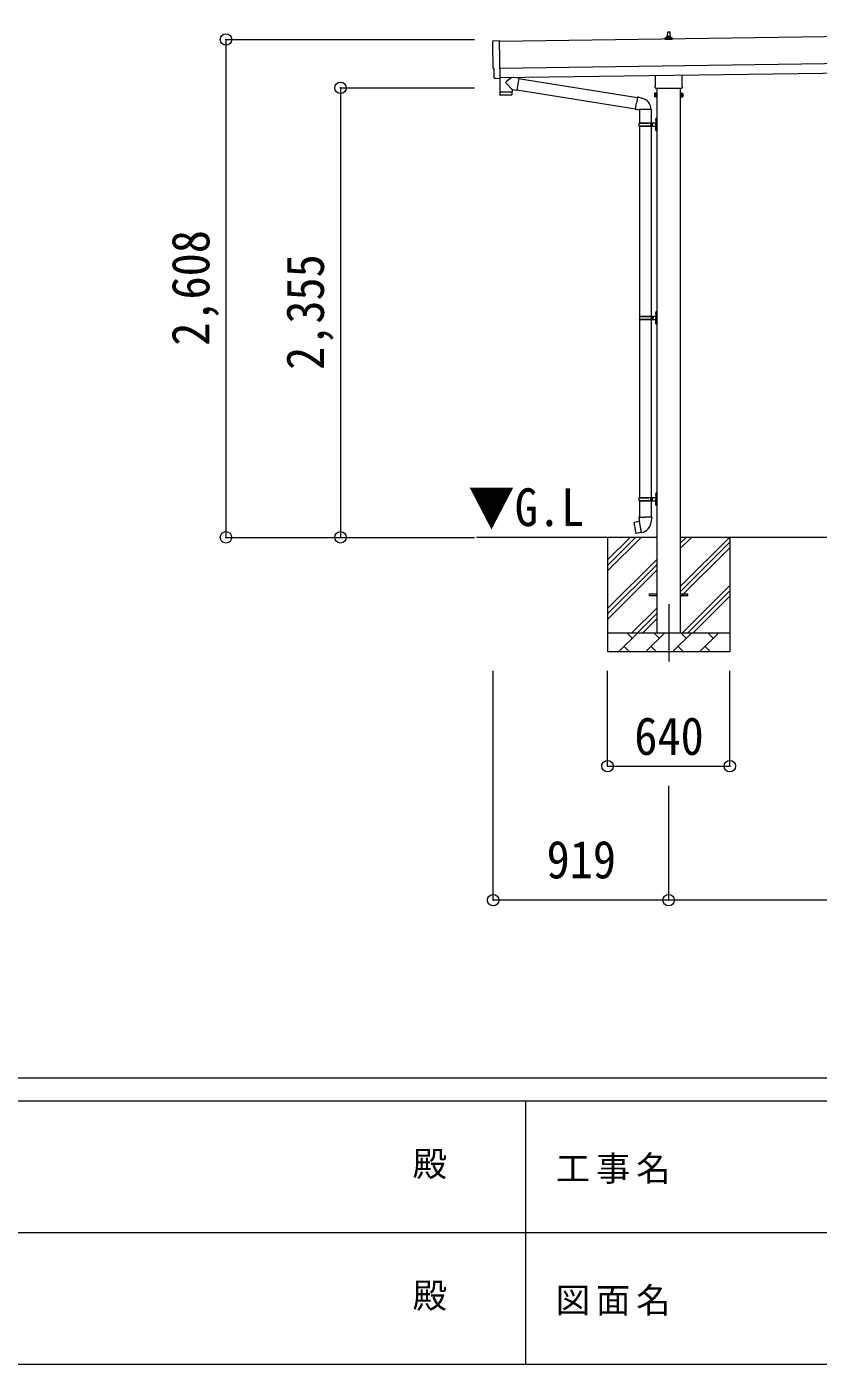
# Model space of a CAD drawing. Units: millimetres at full size, sheet at 1:60. Extents: x -16864 to 16864, y -11640 to 11640.
# Drawn here: x -3509 to 635, y -11640 to -4632 of the extents above; entities that cross this region are included whole.
import ezdxf
from ezdxf.enums import TextEntityAlignment as Align

# ---------------------------------------------------------------- set-up
doc = ezdxf.new("R2010")
doc.units = ezdxf.units.MM
doc.header["$LTSCALE"] = 60
doc.header["$PDMODE"] = 32
doc.header["$PDSIZE"] = 60
doc.linetypes.add('CHAIN1', pattern=[8, 5, -1, 1, -1])
for name, color, linetype, lineweight in [('0-1_Defpoints', 7, 'CHAIN1', 9), ('0-2_TEXT1', 4, 'Continuous', 9), ('0-3_SHAPE', 7, 'Continuous', 9), ('0-7_PARTS2', 7, 'Continuous', 9), ('0-8_TABLE1', 6, 'Continuous', 9), ('0-9_DIM1', 7, 'Continuous', 9), ('F-0', 7, 'Continuous', 9)]:
    doc.layers.add(name, color=color, linetype=linetype, lineweight=lineweight)
doc.styles.add('ＭＳ ゴシック', font='')
doc.styles.get('ＭＳ ゴシック').set_extended_font_data('MS Gothic')

msp = doc.modelspace()

# ---------------------------------------------------------------- linework, layer by layer
at = {"layer": '0-1_Defpoints'}
msp.add_line((-148.09, -7657.66), (-148.09, -8006.66), dxfattribs=at)
at = {"layer": '0-2_TEXT1'}
for p, q in [((4329.66, -4632.29), (-1035.29, -4708.93)), ((-166.03, -4698.91), (-166.03, -4691.19)), ((-165.65, -4690.41), (-129.91, -4690.41)), ((-165.27, -4690.22), (-158.55, -4688.59)), ((-158.16, -4688.41), (-137.4, -4688.41)), ((-157.78, -4687.62), (-157.78, -4683.41)), ((-156.78, -4683.41), (-138.78, -4683.41)), ((-153.78, -4683.41), (-153.06, -4659.88)), ((-152.06, -4658.91), (-143.51, -4658.91)), ((-142.51, -4659.88), (-141.78, -4683.41)), ((-137.78, -4687.62), (-137.78, -4683.41)), ((-130.3, -4690.22), (-137.02, -4688.59)), ((-129.53, -4698.91), (-129.53, -4691.19)), ((-129.53, -4698.91), (-166.03, -4698.91)), ((-1033.29, -4848.92), (4331.66, -4772.27)), ((-1032.58, -4898.91), (4332.37, -4822.27)), ((-1052.15, -4902.96), (-1059.08, -4902.7)), ((-216.39, -4942.89), (-216.39, -4887.25)), ((-79.79, -4885.3), (-79.79, -4942.89)), ((-218.09, -4951.66), (-218.09, -4946.16)), ((-80.15, -4955.16), (-216.03, -4955.16)), ((-210.59, -4955.16), (-210.59, -7807.66)), ((-85.59, -7807.66), (-85.59, -4955.16)), ((-78.09, -4946.16), (-78.09, -4951.66)), ((-222.09, -4981.16), (-221.33, -4979.85)), ((-222.09, -4981.16), (-222.09, -4998.16)), ((-222.09, -4998.16), (-221.33, -4999.48)), ((-215.09, -4984.76), (-221.33, -4984.76)), ((-215.09, -4994.57), (-221.33, -4994.57)), ((-215.09, -4999.48), (-221.33, -4999.48)), ((-212.59, -4998.86), (-215.09, -4998.86)), ((-83.59, -4998.86), (-81.09, -4998.86)), ((-81.09, -4984.76), (-74.85, -4984.76)), ((-81.09, -4994.57), (-74.85, -4994.57)), ((-81.09, -4999.48), (-74.85, -4999.48)), ((-74.09, -4981.16), (-74.85, -4979.85)), ((-74.09, -4998.16), (-74.85, -4999.48)), ((-74.09, -4981.16), (-74.09, -4998.16)), ((-248.09, -7603.16), (-210.59, -7603.16)), ((-248.09, -7612.16), (-248.09, -7603.16)), ((-248.09, -7603.16), (-210.59, -7603.16)), ((-248.09, -7612.16), (-248.09, -7603.16)), ((-248.09, -7612.16), (-210.59, -7612.16)), ((-248.09, -7612.16), (-210.59, -7612.16)), ((-85.59, -7603.16), (-48.09, -7603.16)), ((-85.59, -7603.16), (-48.09, -7603.16)), ((-85.59, -7612.16), (-48.09, -7612.16)), ((-85.59, -7612.16), (-48.09, -7612.16)), ((-48.09, -7612.16), (-48.09, -7603.16)), ((-48.09, -7612.16), (-48.09, -7603.16))]:
    msp.add_line(p, q, dxfattribs=at)
for points in [[(-1066.91, -4705.95), (-1035.36, -4703.84), (-1032.54, -4901.68)], [(-1061.96, -4899.75), (-1062.63, -4852.72), (-1063.23, -4852.73)], [(-1051.42, -4902.68), (-1050.76, -4902.04), (-1032.52, -4902.68)], [(-215.09, -4999.48), (-215.09, -4979.85), (-221.33, -4979.85)], [(-215.09, -4998.86), (-215.09, -4980.46), (-212.59, -4980.46)], [(-81.09, -4998.86), (-81.09, -4980.46), (-83.59, -4980.46)], [(-81.09, -4999.48), (-81.09, -4979.85), (-74.85, -4979.85)]]:
    msp.add_lwpolyline(points, dxfattribs=at)
for points in [[(-212.59, -5000.16), (-212.59, -4979.16), (-210.59, -4979.16), (-210.59, -5000.16)], [(-83.59, -5000.16), (-83.59, -4979.16), (-85.59, -4979.16), (-85.59, -5000.16)]]:
    msp.add_lwpolyline(points, close=True, dxfattribs=at)
for centre, radius, start, end in [((-165.03, -4691.19), 1, 103.62699, 180), ((-158.78, -4687.62), 1, 283.62699, 0), ((-153.7, -4684.04), 4.13, 90, 171.17633), ((-156.78, -4684.41), 1, 90, 180), ((-152.06, -4659.91), 1, 90, 178.60509), ((-144.45, -4683.41), 4.83, 133.60282, 180), ((-151.12, -4683.41), 4.83, 0, 46.39718), ((-143.51, -4659.91), 1, 1.39491, 90), ((-141.87, -4684.04), 4.13, 8.82367, 90), ((-138.78, -4684.41), 1, 0, 90), ((-136.78, -4687.62), 1, 180, 256.37301), ((-130.53, -4691.19), 1, 0, 76.37301), ((-214.09, -4946.16), 4, 125.09963, 180), ((-214.09, -4951.66), 4, 180, 194.47751), ((-214.09, -4951.66), 4, 194.47751, 241.04498), ((-82.09, -4951.66), 4, 298.95502, 345.52249), ((-82.09, -4946.16), 4, 0, 54.90037), ((-82.09, -4951.66), 4, 345.52249, 0), ((-217.74, -4982.3), 4.34, 145.61575, 214.38425), ((-205.85, -4989.66), 16.24, 162.41205, 197.58795), ((-217.74, -4997.03), 4.34, 145.61575, 214.38425), ((-90.33, -4989.66), 16.24, 342.41205, 17.58795), ((-78.43, -4982.3), 4.34, 325.61575, 34.38425), ((-78.43, -4997.03), 4.34, 325.61575, 34.38425)]:
    msp.add_arc(centre, radius, start, end, dxfattribs=at)
for centre, major_axis, ratio, start_param, end_param in [((-1066.71, -4708.94), (-3, -0.04), 0.99863, 4.7647489, 6.2979817), ((-5831.08, -4847.43), (4762.89, 68.04), 0.99863, 6.2686928, 6.2979817), ((-1063.3, -4848.33), (-4.41, -0.06), 0.99863, 6.2686928, 7.8539816), ((-1058.96, -4899.7), (-2.15, -2.1), 0.9974, 5.5252311, 7.0411395), ((-1052.11, -4901.96), (-0.717, -0.7), 0.9974, 0.7579542, 1.5707963)]:
    msp.add_ellipse(centre, major_axis=major_axis, ratio=ratio, start_param=start_param, end_param=end_param, dxfattribs=at)
at = {"layer": '0-3_SHAPE'}
for p, q in [((-210.59, -7307.66), (-1154.75, -7307.66)), ((-468.09, -7307.66), (-468.09, -7907.66)), ((-468.09, -7426.15), (-349.61, -7307.66)), ((-468.09, -7454.43), (-321.32, -7307.66)), ((-468.09, -7482.71), (-293.04, -7307.66)), ((2789.41, -7307.66), (-85.59, -7307.66)), ((-85.59, -7336.49), (-56.76, -7307.66)), ((-85.59, -7364.77), (-28.48, -7307.66)), ((-85.59, -7562.76), (169.51, -7307.66)), ((-85.59, -7591.05), (171.91, -7333.55)), ((171.91, -7307.66), (171.91, -7907.66)), ((-468.09, -7680.7), (-210.59, -7423.2)), ((-85.59, -7619.33), (171.91, -7361.83)), ((-468.09, -7708.99), (-210.59, -7451.49)), ((-468.09, -7737.27), (-210.59, -7479.77)), ((-75.93, -7807.66), (171.91, -7559.82)), ((-47.65, -7807.66), (171.91, -7588.11)), ((-19.36, -7807.66), (171.91, -7616.39)), ((-340.49, -7807.66), (-210.59, -7677.76)), ((-312.21, -7807.66), (-210.59, -7706.05)), ((-283.92, -7807.66), (-210.59, -7734.33)), ((-468.09, -7807.66), (171.91, -7807.66)), ((-410.22, -7907.66), (-310.22, -7807.66)), ((-338.77, -7836.22), (-367.33, -7807.66)), ((-268.8, -7907.66), (-168.8, -7807.66)), ((-197.35, -7836.22), (-225.91, -7807.66)), ((-127.38, -7907.66), (-27.38, -7807.66)), ((-55.93, -7836.22), (-84.48, -7807.66)), ((14.04, -7907.66), (114.04, -7807.66)), ((85.49, -7836.22), (56.94, -7807.66)), ((171.91, -7907.66), (-468.09, -7907.66)), ((-381.67, -7879.11), (-353.11, -7907.66)), ((-240.25, -7879.11), (-211.69, -7907.66)), ((-98.82, -7879.11), (-70.27, -7907.66)), ((42.6, -7879.11), (71.15, -7907.66))]:
    msp.add_line(p, q, dxfattribs=at)
at = {"layer": '0-8_TABLE1'}
for p, q in [((-2466.3, -4699.37), (-1165.61, -4699.37)), ((-2466.3, -4699.37), (-2466.3, -7307.66)), ((-1866.3, -4952.66), (-1165.61, -4952.66)), ((-1866.3, -4952.66), (-1866.3, -7307.66)), ((-2466.3, -7307.66), (-1165.61, -7307.66)), ((-1066.61, -9208.66), (-1066.61, -8006.66)), ((-468.09, -8506.66), (-468.09, -8006.66)), ((171.91, -8506.66), (171.91, -8006.66)), ((-468.09, -8506.66), (171.91, -8506.66)), ((-148.09, -9208.66), (-148.09, -8608.66)), ((-148.09, -9208.66), (-1066.61, -9208.66)), ((2851.91, -9208.66), (-148.09, -9208.66))]:
    msp.add_line(p, q, dxfattribs=at)
for p in [(-2466.3, -4699.37), (-1866.3, -4952.66), (-2466.3, -7307.66), (-1866.3, -7307.66), (-468.09, -8506.66), (171.91, -8506.66), (-1066.61, -9208.66), (-148.09, -9208.66)]:
    msp.add_point(p, dxfattribs=at)
at = {"layer": '0-9_DIM1'}
for p, q in [((-1032.54, -4901.68), (-1032.52, -4902.68)), ((-971.13, -4898.03), (-998.78, -4920.54)), ((-933.51, -4902.04), (-959.35, -4897.87)), ((-933.51, -4902.04), (-943.68, -4964.93)), ((-933.81, -4903.87), (-311.65, -5002.92)), ((-1031.89, -4974.91), (-1031.48, -4987.96)), ((-1027.41, -4973.84), (-1027.38, -4974.84)), ((-968.08, -4960.98), (-998.96, -4927.87)), ((-972.41, -4973.06), (-972.42, -4974.06)), ((-968.08, -4960.98), (-943.68, -4964.93)), ((-968.08, -4960.98), (-967.91, -4973)), ((-943.38, -4963.1), (-322.07, -5062.02)), ((-970.9, -4990.04), (-1028.43, -4990.86)), ((-322.39, -5063.84), (-316.86, -5032.47)), ((-311.33, -5001.11), (-316.86, -5032.47)), ((-311.33, -5001.11), (-310.19, -4999.12)), ((-310.19, -4999.12), (-306.62, -4999.75)), ((-306.62, -4999.75), (-306.21, -5002.1)), ((-291.7, -5004.92), (-290.01, -5006.55)), ((-290.01, -5006.55), (-287.89, -5007)), ((-322.39, -5063.84), (-322, -5066.09)), ((-322.39, -5063.84), (-317.24, -5064.65)), ((-322, -5066.09), (-318.43, -5066.72)), ((-318.43, -5066.72), (-317.24, -5064.65)), ((-317.24, -5064.65), (-302.64, -5066.97)), ((-302.64, -5066.97), (-300.43, -5065.98)), ((-240.13, -5066.38), (-301.32, -5066.38)), ((-300.59, -5066.38), (-300.59, -5135.67)), ((-240.59, -5066.38), (-240.59, -5135.67)), ((-214.59, -5112.67), (-211.59, -5111.17)), ((-214.59, -5112.67), (-214.59, -5144.67)), ((-211.59, -5111.17), (-211.59, -5144.67)), ((-211.59, -5111.17), (-210.59, -5111.17)), ((-210.59, -5111.17), (-210.59, -5144.67)), ((-303.59, -5137.67), (-253.26, -5137.67)), ((-303.59, -5151.67), (-253.26, -5151.67)), ((-302.59, -5135.67), (-216.59, -5135.67)), ((-302.59, -5135.67), (-302.59, -5137.67)), ((-302.59, -5153.67), (-302.59, -5151.67)), ((-302.59, -5153.67), (-216.59, -5153.67)), ((-300.59, -5153.67), (-300.59, -6148.66)), ((-243.59, -5135.67), (-243.59, -5140.17)), ((-243.59, -5140.17), (-241.59, -5140.17)), ((-243.59, -5153.67), (-243.59, -5149.17)), ((-243.59, -5149.17), (-241.59, -5149.17)), ((-241.59, -5140.17), (-241.59, -5144.67)), ((-241.59, -5149.17), (-241.59, -5144.67)), ((-240.59, -5153.67), (-240.59, -6148.66)), ((-235.59, -5135.67), (-235.59, -5144.67)), ((-235.59, -5140.17), (-232.59, -5140.17)), ((-235.59, -5153.67), (-235.59, -5144.67)), ((-235.59, -5149.17), (-232.59, -5149.17)), ((-232.59, -5140.17), (-232.59, -5144.67)), ((-232.59, -5149.17), (-232.59, -5144.67)), ((-216.89, -5118.52), (-214.85, -5119.52)), ((-216.89, -5166.52), (-214.85, -5167.52)), ((-215.62, -5116.52), (-214.99, -5116.52)), ((-215.62, -5116.52), (-215.62, -5124.82)), ((-215.62, -5124.82), (-214.99, -5124.82)), ((-215.62, -5164.52), (-214.99, -5164.52)), ((-215.62, -5164.52), (-215.62, -5172.82)), ((-215.62, -5172.82), (-214.99, -5172.82)), ((-214.99, -5116.52), (-214.99, -5124.82)), ((-214.99, -5116.52), (-214.59, -5116.92)), ((-214.99, -5124.82), (-214.59, -5124.42)), ((-214.99, -5164.52), (-214.99, -5172.82)), ((-214.99, -5164.52), (-214.59, -5164.92)), ((-214.99, -5172.82), (-214.59, -5172.42)), ((-214.85, -5119.52), (-214.23, -5120.67)), ((-214.85, -5167.52), (-214.23, -5168.67)), ((-214.59, -5116.92), (-214.59, -5124.42)), ((-214.59, -5176.67), (-214.59, -5144.67)), ((-214.59, -5164.92), (-214.59, -5172.42)), ((-214.59, -5176.67), (-211.59, -5178.17)), ((-211.59, -5178.17), (-211.59, -5144.67)), ((-211.59, -5178.17), (-210.59, -5178.17)), ((-210.59, -5178.17), (-210.59, -5144.67)), ((-301.09, -6150.66), (-250.76, -6150.66)), ((-301.09, -6164.66), (-250.76, -6164.66)), ((-300.59, -6166.66), (-300.59, -7098.66)), ((-300.09, -6148.66), (-300.09, -6150.66)), ((-300.09, -6148.66), (-216.59, -6148.66)), ((-300.09, -6166.66), (-300.09, -6164.66)), ((-300.09, -6166.66), (-216.59, -6166.66)), ((-241.09, -6148.66), (-241.09, -6153.16)), ((-241.09, -6153.16), (-239.09, -6153.16)), ((-241.09, -6166.66), (-241.09, -6162.16)), ((-241.09, -6162.16), (-239.09, -6162.16)), ((-240.59, -6166.66), (-240.59, -7098.66)), ((-239.09, -6153.16), (-239.09, -6157.66)), ((-239.09, -6162.16), (-239.09, -6157.66)), ((-233.09, -6148.66), (-233.09, -6157.66)), ((-233.09, -6153.16), (-230.09, -6153.16)), ((-233.09, -6166.66), (-233.09, -6157.66)), ((-233.09, -6162.16), (-230.09, -6162.16)), ((-230.09, -6153.16), (-230.09, -6157.66)), ((-230.09, -6162.16), (-230.09, -6157.66)), ((-216.89, -6131.52), (-214.85, -6132.51)), ((-215.62, -6129.51), (-214.99, -6129.51)), ((-215.62, -6129.51), (-215.62, -6137.81)), ((-215.62, -6137.81), (-214.99, -6137.81)), ((-214.99, -6129.51), (-214.99, -6137.81)), ((-214.99, -6129.51), (-214.59, -6129.91)), ((-214.99, -6137.81), (-214.59, -6137.41)), ((-214.85, -6132.51), (-214.23, -6133.66)), ((-214.59, -6125.66), (-211.59, -6124.16)), ((-214.59, -6125.66), (-214.59, -6157.66)), ((-214.59, -6129.91), (-214.59, -6137.41)), ((-214.59, -6189.66), (-214.59, -6157.66)), ((-211.59, -6124.16), (-211.59, -6157.66)), ((-211.59, -6124.16), (-210.59, -6124.16)), ((-211.59, -6191.16), (-211.59, -6157.66)), ((-210.59, -6124.16), (-210.59, -6157.66)), ((-210.59, -6191.16), (-210.59, -6157.66)), ((-216.89, -6179.52), (-214.85, -6180.51)), ((-215.62, -6177.51), (-214.99, -6177.51)), ((-215.62, -6177.51), (-215.62, -6185.81)), ((-215.62, -6185.81), (-214.99, -6185.81)), ((-214.99, -6177.51), (-214.99, -6185.81)), ((-214.99, -6177.51), (-214.59, -6177.91)), ((-214.99, -6185.81), (-214.59, -6185.41)), ((-214.85, -6180.51), (-214.23, -6181.66)), ((-214.59, -6177.91), (-214.59, -6185.41)), ((-214.59, -6189.66), (-211.59, -6191.16)), ((-211.59, -6191.16), (-210.59, -6191.16)), ((-214.59, -7075.66), (-211.59, -7074.16)), ((-214.59, -7075.66), (-214.59, -7107.66)), ((-211.59, -7074.16), (-211.59, -7107.66)), ((-211.59, -7074.16), (-210.59, -7074.16)), ((-210.59, -7074.16), (-210.59, -7107.66)), ((-303.59, -7100.66), (-253.26, -7100.66)), ((-303.59, -7114.66), (-253.26, -7114.66)), ((-302.59, -7098.66), (-216.59, -7098.66)), ((-302.59, -7098.66), (-302.59, -7100.66)), ((-302.59, -7116.66), (-302.59, -7114.66)), ((-302.59, -7116.66), (-216.59, -7116.66)), ((-300.59, -7116.66), (-300.59, -7201.59)), ((-243.59, -7098.66), (-243.59, -7103.16)), ((-243.59, -7103.16), (-241.59, -7103.16)), ((-243.59, -7116.66), (-243.59, -7112.16)), ((-243.59, -7112.16), (-241.59, -7112.16)), ((-241.59, -7103.16), (-241.59, -7107.66)), ((-241.59, -7112.16), (-241.59, -7107.66)), ((-240.59, -7116.66), (-240.59, -7201.59)), ((-235.59, -7098.66), (-235.59, -7107.66)), ((-235.59, -7103.16), (-232.59, -7103.16)), ((-235.59, -7116.66), (-235.59, -7107.66)), ((-235.59, -7112.16), (-232.59, -7112.16)), ((-232.59, -7103.16), (-232.59, -7107.66)), ((-232.59, -7112.16), (-232.59, -7107.66)), ((-216.89, -7081.52), (-214.85, -7082.51)), ((-216.89, -7129.52), (-214.85, -7130.51)), ((-215.62, -7079.51), (-214.99, -7079.51)), ((-215.62, -7079.51), (-215.62, -7087.81)), ((-215.62, -7087.81), (-214.99, -7087.81)), ((-215.62, -7127.51), (-214.99, -7127.51)), ((-215.62, -7127.51), (-215.62, -7135.81)), ((-215.62, -7135.81), (-214.99, -7135.81)), ((-214.99, -7079.51), (-214.99, -7087.81)), ((-214.99, -7079.51), (-214.59, -7079.91)), ((-214.99, -7087.81), (-214.59, -7087.41)), ((-214.99, -7127.51), (-214.99, -7135.81)), ((-214.99, -7127.51), (-214.59, -7127.91)), ((-214.99, -7135.81), (-214.59, -7135.41)), ((-214.85, -7082.51), (-214.23, -7083.66)), ((-214.85, -7130.51), (-214.23, -7131.66)), ((-214.59, -7079.91), (-214.59, -7087.41)), ((-214.59, -7139.66), (-214.59, -7107.66)), ((-214.59, -7127.91), (-214.59, -7135.41)), ((-214.59, -7139.66), (-211.59, -7141.16)), ((-211.59, -7141.16), (-211.59, -7107.66)), ((-211.59, -7141.16), (-210.59, -7141.16)), ((-210.59, -7141.16), (-210.59, -7107.66)), ((-302.44, -7201.59), (-304.59, -7202.37)), ((-304.59, -7202.37), (-304.59, -7205.99)), ((-304.59, -7205.99), (-302.35, -7206.81)), ((-302.44, -7201.59), (-270.59, -7201.59)), ((-302.44, -7201.59), (-302.35, -7206.81)), ((-302.35, -7206.81), (-302.09, -7221.59)), ((-238.74, -7201.59), (-270.59, -7201.59)), ((-236.59, -7205.99), (-238.83, -7206.81)), ((-238.74, -7201.59), (-236.59, -7202.37)), ((-236.59, -7202.37), (-236.59, -7205.99)), ((-329.05, -7230.04), (-329.86, -7231.21)), ((-329.86, -7231.21), (-320.24, -7285.77)), ((-301.18, -7224.79), (-329.05, -7230.04)), ((-316.31, -7227.44), (-316.52, -7227.68)), ((-306.21, -7284.68), (-306.49, -7284.53)), ((-302.09, -7221.59), (-300.74, -7223.59)), ((-290.82, -7282.09), (-300.96, -7224.61)), ((-300.94, -7223.79), (-300.94, -7224.5)), ((-300.74, -7223.59), (-300.77, -7223.6)), ((-290.52, -7282.85), (-290.76, -7282.19)), ((-240.4, -7223.53), (-240.48, -7225.7)), ((-239.09, -7221.59), (-240.4, -7223.53))]:
    msp.add_line(p, q, dxfattribs=at)
for points in [[(-1032.92, -4902.67), (-1031.91, -4973.91), (-967.91, -4973)], [(-967.94, -4987.05), (-967.9, -4973.99), (-1031.89, -4974.91)], [(-311.33, -5001.11), (-306.21, -5002.1), (-291.7, -5004.92)], [(-216.89, -5122.82), (-214.85, -5121.82), (-214.23, -5120.67)], [(-216.89, -5170.82), (-214.85, -5169.82), (-214.23, -5168.67)], [(-216.89, -6135.81), (-214.85, -6134.81), (-214.23, -6133.66)], [(-216.89, -6183.81), (-214.85, -6182.81), (-214.23, -6181.66)], [(-216.89, -7085.81), (-214.85, -7084.81), (-214.23, -7083.66)], [(-216.89, -7133.81), (-214.85, -7132.81), (-214.23, -7131.66)], [(-238.74, -7201.59), (-238.83, -7206.81), (-239.09, -7221.59)], [(-291.09, -7282), (-319.08, -7286.59), (-320.24, -7285.77)], [(-314.06, -7227.22), (-314.34, -7227.07), (-316.31, -7227.44)], [(-304.03, -7284.12), (-304.24, -7284.36), (-306.21, -7284.68)]]:
    msp.add_lwpolyline(points, dxfattribs=at)
for centre, radius, start, end in [((-995.47, -4924.29), 5, 131.47396, 225.79244), ((-1028.48, -4987.86), 3, 181.81845, 270.86677), ((-970.94, -4987.04), 3, 270.81845, 359.81845), ((-300.43, -5065.98), 60.3, 359.62495, 78), ((-254.84, -5144.67), 49.25, 171.82876, 180.00002), ((-254.84, -5144.67), 49.25, 180.00002, 188.17127), ((-253.26, -5135.67), 2, 270, 359.99998), ((-253.26, -5153.67), 2, 0.00005, 90.00004), ((-211.29, -5120.67), 6, 136.21765, 223.78235), ((-211.29, -5168.67), 6, 136.21765, 223.78235), ((-216.59, -5133.67), 2, 270, 359.99998), ((-216.59, -5155.67), 2, 0.00005, 90.00004), ((-252.34, -6157.66), 49.25, 171.82876, 180.00002), ((-252.34, -6157.66), 49.25, 180.00002, 188.17127), ((-250.76, -6148.66), 2, 270, 359.99998), ((-250.76, -6166.66), 2, 0.00005, 90.00004), ((-211.29, -6133.66), 6, 136.21765, 223.78235), ((-216.59, -6146.66), 2, 270, 359.99998), ((-216.59, -6168.66), 2, 0.00005, 90.00004), ((-211.29, -6181.66), 6, 136.21765, 223.78235), ((-254.84, -7107.66), 49.25, 171.82876, 180.00002), ((-254.84, -7107.66), 49.25, 180.00002, 188.17127), ((-253.26, -7098.66), 2, 270, 359.99998), ((-253.26, -7116.66), 2, 0.00005, 90.00004), ((-211.29, -7083.66), 6, 136.21765, 223.78235), ((-211.29, -7131.66), 6, 136.21765, 223.78235), ((-216.59, -7096.66), 2, 270, 359.99998), ((-216.59, -7118.66), 2, 0.00005, 90.00004), ((-301.24, -7224.5), 0.3, 280.66842, 0), ((-300.74, -7223.79), 0.2, 100, 180), ((-291.04, -7282.29), 0.3, 20, 99.33158), ((-290.33, -7282.78), 0.2, 200, 279.96938), ((-300.74, -7223.59), 60.3, 279.96938, 358)]:
    msp.add_arc(centre, radius, start, end, dxfattribs=at)
at = {"layer": 'F-0', "color": 5, "lineweight": 5}
for p, q in [((-16864.12, -10140), (16015.88, -10140)), ((-16864.12, -10260), (10682.37, -10260)), ((-897.63, -10260), (-897.63, -11640)), ((-6897.63, -10950), (5402.37, -10950)), ((-16864.12, -11640), (16015.88, -11640))]:
    msp.add_line(p, q, dxfattribs=at)

# ---------------------------------------------------------------- texts
at = {"layer": '0-7_PARTS2', "style": 'ＭＳ ゴシック', "width": 0.9}
msp.add_text('▼G.L', height=197.9, dxfattribs=at).set_placement((-1197.47, -7307.95), align=Align.BOTTOM_LEFT)
at = {"layer": '0-8_TABLE1', "color": 7, "style": 'ＭＳ ゴシック', "width": 0.9}
for s, p in [('2,608', (-2493.8, -6303.52)), ('2,355', (-1893.8, -6430.16))]:
    msp.add_text(s, height=197.9, rotation=90, dxfattribs=at).set_placement(p, align=Align.BOTTOM_LEFT)
for s, p in [('640', (-328.09, -8506.66)), ('919', (-787.35, -9153.66))]:
    msp.add_text(s, height=197.9, dxfattribs=at).set_placement(p, align=Align.BOTTOM_LEFT)
at = {"layer": 'F-0', "style": 'ＭＳ ゴシック'}
for p in [(-1489.06, -10695), (-1489.06, -11385)]:
    msp.add_text('殿', height=132, dxfattribs=at).set_placement(p, align=Align.BOTTOM_LEFT)
at = {"layer": 'F-0', "char_height": 132, "attachment_point": 7, "style": 'ＭＳ ゴシック'}
for s, insert in [('\\T1.17;工事名', (-739.42, -10695)), ('\\T1.17;図面名', (-739.42, -11385))]:
    msp.add_mtext(s, dxfattribs=dict(at, insert=insert))

doc.saveas('drawing.dxf')
